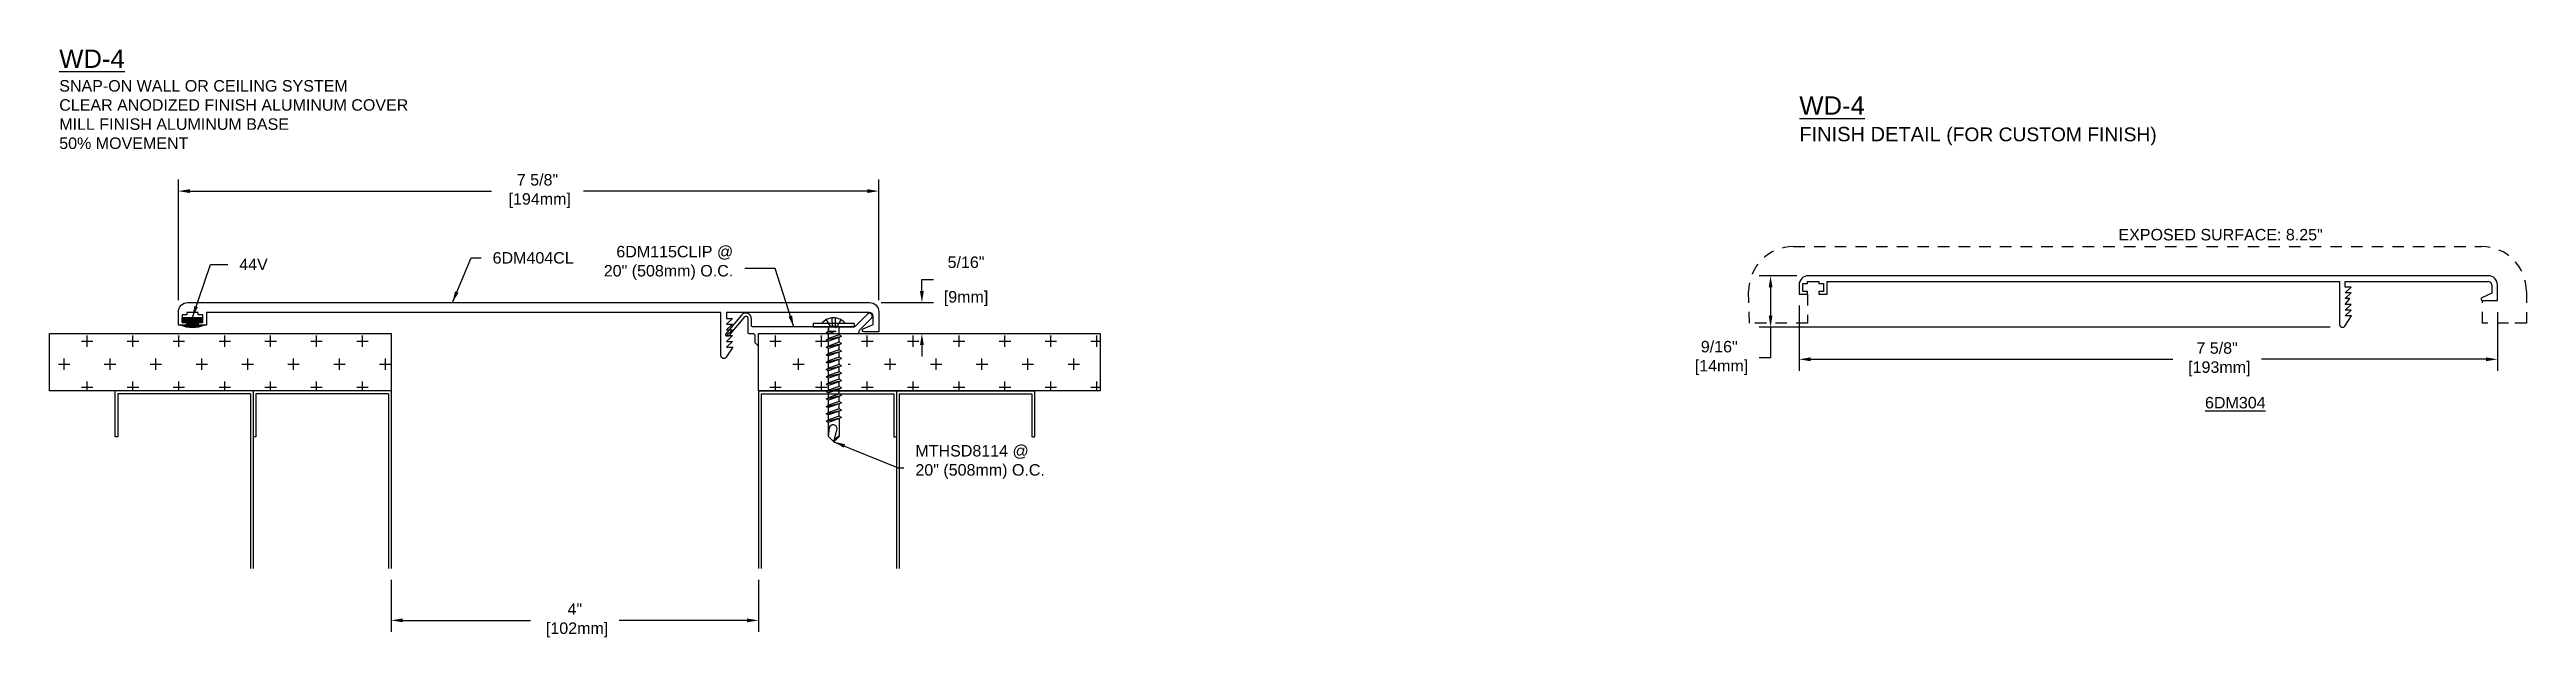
# Model space of a CAD drawing. Header units: inches. Extents: x -0.8 to 26.1, y 0.8 to 7.2.
import ezdxf

# ---------------------------------------------------------------- set-up
doc = ezdxf.new("R2010")
doc.units = ezdxf.units.IN
doc.header["$MEASUREMENT"] = 0
doc.linetypes.add('DASHED2', pattern=[0.375, 0.25, -0.125])
doc.linetypes.add('HIDDEN2', pattern=[0.1875, 0.125, -0.0625])
for name, color, linetype in [('Anchors', 4, 'Continuous'), ('Conditions', 1, 'Continuous'), ('Dimensions', 3, 'Continuous'), ('Fillers', 2, 'Continuous'), ('Metals', 7, 'Continuous'), ('Text', 2, 'Continuous')]:
    doc.layers.add(name, color=color, linetype=linetype)
doc.styles.add('arial', font='arial.ttf')
doc.dimstyles.new('ARIAL', dxfattribs={"dimtxt": 0.125, "dimasz": 0.125, "dimexe": 0.125, "dimexo": 0.125, "dimgap": 0.125, "dimtad": 0, "dimtih": 1, "dimtoh": 1, "dimdec": 4, "dimzin": 0, "dimdsep": 46, "dimlunit": 4, "dimtxsty": 'arial', "dimcen": 0.09, "dimadec": 0, "dimazin": 0, "dimtfac": 1, "dimtdec": 4, "dimtofl": 0, "dimtmove": 0, "dimatfit": 3, "dimfxl": 0, "dimfrac": 2, "dimtolj": 1, "dimtzin": 0, "dimarcsym": 0})

# ---------------------------------------------------------------- blocks, each defined once
blk = doc.blocks.new('44v')
blk.add_hatch(color=256).paths.add_polyline_path([(0.11, 0), (-0.11, 0), (-0.11, -0.053), (-0.06, -0.053), (-0.06, -0.086), (-0.13, -0.086, 0.199136), (0.131, -0.086), (0.061, -0.086), (0.061, -0.054), (0.11, -0.054)])
blk.add_lwpolyline([(-0.13, -0.086), (-0.06, -0.086), (-0.06, -0.053), (-0.11, -0.053), (-0.11, 0), (0.11, 0), (0.11, -0.054), (0.061, -0.054), (0.061, -0.086), (0.131, -0.086, -0.199136)], format="xyb", close=True)
blk = doc.blocks.new('*D2')
at = {"layer": 'Defpoints', "color": 0}
for p in [(8.088, 4.421), (8.658, 4.421), (8.285, 4.083)]:
    blk.add_point(p, dxfattribs=at)
at = {"layer": 'Dimensions', "color": 0, "lineweight": -2}
for p, q in [((8.658, 4.546), (8.658, 4.671)), ((8.658, 4.671), (8.783, 4.671)), ((8.213, 4.421), (8.783, 4.421)), ((8.41, 4.083), (8.783, 4.083)), ((8.658, 3.958), (8.658, 3.833))]:
    blk.add_line(p, q, dxfattribs=at)
at = {"layer": 'Dimensions', "color": 0}
for points in [[(8.637, 4.546), (8.679, 4.546), (8.658, 4.421)], [(8.637, 3.958), (8.679, 3.958), (8.658, 4.083)]]:
    blk.add_solid(points, dxfattribs=at)
at = {"layer": 'Dimensions', "color": 0, "char_height": 0.125, "attachment_point": 5, "style": 'arial'}
for s, insert in [('\\A1;5/16"', (9.139, 4.86)), ('\\A1;[9mm]', (9.139, 4.465))]:
    blk.add_mtext(s, dxfattribs=dict(at, insert=insert))
blk = doc.blocks.new('*D3')
at = {"layer": 'Defpoints', "color": 0}
for p in [(2.877, 1.524), (6.877, 1.524), (6.877, 0.958)]:
    blk.add_point(p, dxfattribs=at)
at = {"layer": 'Dimensions', "color": 0, "lineweight": -2}
for p, q in [((2.877, 1.399), (2.877, 0.833)), ((6.877, 1.399), (6.877, 0.833)), ((3.002, 0.958), (4.393, 0.958)), ((6.752, 0.958), (5.36, 0.958))]:
    blk.add_line(p, q, dxfattribs=at)
at = {"layer": 'Dimensions', "color": 0}
for points in [[(3.002, 0.979), (3.002, 0.937), (2.877, 0.958)], [(6.752, 0.979), (6.752, 0.937), (6.877, 0.958)]]:
    blk.add_solid(points, dxfattribs=at)
at = {"layer": 'Dimensions', "color": 0, "insert": (4.877, 0.958), "char_height": 0.125, "attachment_point": 5, "style": 'arial'}
blk.add_mtext('\\A1;4"\\P [102mm]', dxfattribs=at)
blk = doc.blocks.new('*D4')
at = {"layer": 'Defpoints', "color": 0}
for p in [(8.188, 5.636), (0.558, 4.321), (8.188, 4.321)]:
    blk.add_point(p, dxfattribs=at)
at = {"layer": 'Dimensions', "color": 0, "lineweight": -2}
for p, q in [((0.558, 4.446), (0.558, 5.761)), ((8.188, 4.446), (8.188, 5.761)), ((0.683, 5.636), (3.968, 5.636)), ((8.063, 5.636), (4.971, 5.636))]:
    blk.add_line(p, q, dxfattribs=at)
at = {"layer": 'Dimensions', "color": 0}
for points in [[(0.683, 5.657), (0.683, 5.615), (0.558, 5.636)], [(8.063, 5.657), (8.063, 5.615), (8.188, 5.636)]]:
    blk.add_solid(points, dxfattribs=at)
at = {"layer": 'Dimensions', "color": 0, "insert": (4.47, 5.636), "char_height": 0.125, "attachment_point": 5, "style": 'arial'}
blk.add_mtext('\\A1;7 5/8"\\P [194mm]', dxfattribs=at)
blk = doc.blocks.new('conditions')
at = {"layer": 'Conditions'}
for p, q in [((2.877, 3.458), (-0.133, 3.458)), ((-0.133, 3.458), (-0.133, 2.958)), ((-0.103, 3.428), (-0.103, 2.958)), ((1.342, 3.428), (-0.103, 3.428)), ((1.342, 3.428), (1.342, 1.524)), ((1.372, 3.458), (1.372, 1.524)), ((1.372, 3.458), (1.372, 1.524)), ((2.847, 3.428), (1.402, 3.428)), ((1.402, 3.428), (1.402, 2.958)), ((2.847, 3.428), (2.847, 1.524)), ((2.877, 3.459), (2.877, 1.524)), ((-0.103, 2.958), (-0.133, 2.958)), ((1.402, 2.958), (1.372, 2.958))]:
    blk.add_line(p, q, dxfattribs=at)
blk = doc.blocks.new('6DM115')
at = {"linetype": 'Continuous'}
blk.add_lwpolyline([(-0.04, -0.089, 0.198912), (-0.036, -0.099), (-0.01, -0.125), (0, -0.125), (0, -0.015, -0.414214), (0.015, 0), (1.081, 0, 0.414214), (1.096, 0.015), (1.096, 0.025, -0.198912), (1.1, 0.036), (1.233, 0.168, 0.414214), (1.233, 0.212, 0.414214), (1.189, 0.212), (1.053, 0.076, -0.198912), (1.043, 0.072), (0.85, 0.072), (0.84, 0.062), (0.83, 0.072), (-0.06, 0.072, -0.414214), (-0.075, 0.087), (-0.075, 0.162, 0.700208), (-0.184, 0.202), (-0.355, -0.001, 0.63707), (-0.344, -0.026), (-0.33, -0.026, 0.221695), (-0.319, -0.02), (-0.149, 0.183, -0.700208), (-0.115, 0.171), (-0.115, 0.015, 0.414214), (-0.1, 0), (-0.055, 0, -0.414214), (-0.04, -0.015)], format="xyb", close=True, dxfattribs=at)
blk = doc.blocks.new('6DM404')
blk.add_lwpolyline([(-7.415, 0.208), (-7.54, 0.208), (-7.54, 0.185), (-7.59, 0.185), (-7.59, 0.1), (-7.54, 0.1), (-7.54, 0.07), (-7.63, 0.07), (-7.63, 0.217, -0.414214), (-7.53, 0.317), (-0.1, 0.317, -0.414214), (0, 0.217), (0, 0), (-0.162, 0, -0.803487), (-0.169, 0.031), (-0.062, 0.08), (-0.062, 0.17, 0.414214), (-0.1, 0.208), (-1.658, 0.208), (-1.658, 0.145), (-1.595, 0.145), (-1.658, 0.083), (-1.595, 0.083), (-1.658, 0.02), (-1.595, 0.02), (-1.658, -0.042), (-1.595, -0.042), (-1.658, -0.105), (-1.595, -0.105), (-1.658, -0.167), (-1.59, -0.167), (-1.663, -0.278, -0.745241), (-1.72, -0.261), (-1.72, 0.208), (-7.325, 0.208), (-7.325, 0.07), (-7.415, 0.07), (-7.415, 0.1), (-7.365, 0.1), (-7.365, 0.185), (-7.415, 0.185)], format="xyb", close=True)
blk = doc.blocks.new('MTHSD8114')
for p, q in [((0.224, 0.038), (-0.224, 0.038)), ((-0.224, 0.038), (-0.224, 0)), ((-0.224, 0), (0.224, 0)), ((-0.056, 0), (0.056, 0)), ((0.06, -0.087), (0.06, 0)), ((0.224, 0.038), (0.224, 0)), ((-0.081, -0.061), (-0.024, -0.047)), ((-0.081, -0.061), (-0.056, -0.047)), ((-0.081, -0.061), (-0.056, -0.074)), ((-0.081, -0.141), (0.085, -0.101)), ((-0.081, -0.141), (-0.056, -0.127)), ((-0.081, -0.141), (-0.056, -0.155)), ((-0.081, -0.221), (0.085, -0.181)), ((-0.081, -0.221), (-0.056, -0.208)), ((-0.081, -0.221), (-0.056, -0.235)), ((-0.081, -0.302), (0.085, -0.262)), ((-0.056, -0.047), (-0.056, 0)), ((-0.056, 0), (-0.056, -0.047)), ((0.024, -0.047), (-0.056, -0.074)), ((-0.056, -0.047), (0.024, -0.047)), ((-0.056, -0.127), (-0.056, -0.074)), ((0.06, -0.087), (-0.056, -0.127)), ((0.06, -0.115), (-0.056, -0.155)), ((-0.056, -0.208), (-0.056, -0.155)), ((0.06, -0.167), (-0.056, -0.208)), ((0.06, -0.195), (-0.056, -0.235)), ((-0.056, -0.288), (-0.056, -0.235)), ((0.06, -0.248), (-0.056, -0.288)), ((0.085, -0.101), (0.06, -0.087)), ((0.085, -0.101), (0.06, -0.115)), ((0.06, -0.167), (0.06, -0.115)), ((0.085, -0.181), (0.06, -0.167)), ((0.085, -0.181), (0.06, -0.195)), ((0.06, -0.248), (0.06, -0.195)), ((0.085, -0.262), (0.06, -0.248)), ((0.085, -0.262), (0.06, -0.276)), ((-0.081, -0.302), (-0.056, -0.288)), ((-0.081, -0.302), (-0.056, -0.316)), ((-0.081, -0.382), (0.085, -0.342)), ((-0.081, -0.382), (-0.056, -0.368)), ((-0.081, -0.382), (-0.056, -0.396)), ((-0.081, -0.463), (0.085, -0.422)), ((-0.081, -0.463), (-0.056, -0.449)), ((-0.081, -0.463), (-0.056, -0.477)), ((-0.081, -0.543), (0.085, -0.503)), ((-0.081, -0.543), (-0.056, -0.529)), ((0.06, -0.276), (-0.056, -0.316)), ((-0.056, -0.368), (-0.056, -0.316)), ((0.06, -0.328), (-0.056, -0.368)), ((0.06, -0.356), (-0.056, -0.396)), ((-0.056, -0.449), (-0.056, -0.396)), ((0.06, -0.409), (-0.056, -0.449)), ((0.06, -0.436), (-0.056, -0.477)), ((-0.056, -0.529), (-0.056, -0.477)), ((0.06, -0.489), (-0.056, -0.529)), ((0.06, -0.517), (-0.056, -0.557)), ((0.06, -0.328), (0.06, -0.276)), ((0.085, -0.342), (0.06, -0.328)), ((0.085, -0.342), (0.06, -0.356)), ((0.06, -0.409), (0.06, -0.356)), ((0.085, -0.422), (0.06, -0.409)), ((0.085, -0.422), (0.06, -0.436)), ((0.06, -0.489), (0.06, -0.436)), ((0.085, -0.503), (0.06, -0.489)), ((0.085, -0.503), (0.06, -0.517)), ((0.06, -0.569), (0.06, -0.517)), ((-0.081, -0.543), (-0.056, -0.557)), ((-0.081, -0.624), (0.085, -0.583)), ((-0.081, -0.624), (-0.056, -0.61)), ((-0.081, -0.624), (-0.056, -0.637)), ((-0.081, -0.704), (0.085, -0.664)), ((-0.081, -0.704), (-0.056, -0.69)), ((-0.081, -0.704), (-0.056, -0.718)), ((-0.081, -0.784), (0.085, -0.744)), ((-0.081, -0.784), (-0.056, -0.771)), ((-0.081, -0.784), (-0.056, -0.798)), ((-0.056, -0.61), (-0.056, -0.557)), ((0.06, -0.569), (-0.056, -0.61)), ((0.06, -0.597), (-0.056, -0.637)), ((-0.056, -0.69), (-0.056, -0.637)), ((0.06, -0.65), (-0.056, -0.69)), ((0.06, -0.678), (-0.056, -0.718)), ((-0.056, -0.771), (-0.056, -0.718)), ((0.06, -0.73), (-0.056, -0.771)), ((0.06, -0.758), (-0.056, -0.798)), ((-0.056, -0.851), (-0.056, -0.798)), ((0.085, -0.583), (0.06, -0.569)), ((0.085, -0.583), (0.06, -0.597)), ((0.06, -0.65), (0.06, -0.597)), ((0.085, -0.664), (0.06, -0.65)), ((0.085, -0.664), (0.06, -0.678)), ((0.06, -0.73), (0.06, -0.678)), ((0.085, -0.744), (0.06, -0.73)), ((0.085, -0.744), (0.06, -0.758)), ((0.06, -0.811), (0.06, -0.758)), ((-0.081, -0.865), (0.085, -0.825)), ((-0.081, -0.865), (-0.056, -0.851)), ((-0.081, -0.865), (-0.056, -0.879)), ((-0.081, -0.945), (0.085, -0.905)), ((-0.081, -0.945), (-0.056, -0.931)), ((-0.081, -0.945), (-0.056, -0.959)), ((-0.081, -1.026), (0.085, -0.985)), ((-0.081, -1.026), (-0.056, -1.012)), ((-0.081, -1.026), (-0.056, -1.04)), ((0.06, -0.811), (-0.056, -0.851)), ((0.06, -0.839), (-0.056, -0.879)), ((-0.056, -0.931), (-0.056, -0.879)), ((0.06, -0.891), (-0.056, -0.931)), ((0.06, -0.919), (-0.056, -0.959)), ((-0.056, -1.012), (-0.056, -0.959)), ((0.06, -0.972), (-0.056, -1.012)), ((0.06, -0.999), (-0.056, -1.04)), ((-0.056, -1.192), (-0.056, -1.04)), ((0.085, -0.825), (0.06, -0.811)), ((0.085, -0.825), (0.06, -0.839)), ((0.06, -0.891), (0.06, -0.839)), ((0.085, -0.905), (0.06, -0.891)), ((0.085, -0.905), (0.06, -0.919)), ((0.06, -0.972), (0.06, -0.919)), ((0.085, -0.985), (0.06, -0.972)), ((0.085, -0.985), (0.06, -0.999)), ((0.06, -0.999), (0.06, -1.192)), ((-0.056, -1.192), (-0.046, -1.097)), ((0.002, -1.25), (-0.056, -1.192)), ((0.002, -1.25), (0.039, -1.111)), ((0.002, -1.25), (0.06, -1.192))]:
    blk.add_line(p, q)
at = {"linetype": 'HIDDEN2'}
for p, q in [((-0.081, 0.079), (-0.038, 0.006)), ((0.038, 0.006), (-0.038, 0.006)), ((-0.019, 0.099), (-0.016, 0.006)), ((0.019, 0.099), (0.016, 0.006)), ((0.081, 0.079), (0.038, 0.006))]:
    blk.add_line(p, q, dxfattribs=at)
for centre, radius, start, end in [((0, -0.066), 0.166, 38.5375, 141.4625), ((-0.005, -1.11), 0.0433, 358.315, 162.8045), ((0.089, -1.279), 0.0922, 108.6241, 161.3759)]:
    blk.add_arc(centre, radius, start, end)
blk.add_point((0.204, 0.038))
blk = doc.blocks.new('*D17')
at = {"layer": 'Defpoints', "color": 0}
for p in [(17.904, 4.713), (18.315, 4.713), (24.125, 4.153)]:
    blk.add_point(p, dxfattribs=at)
at = {"layer": 'Dimensions', "color": 0, "lineweight": -2}
for p, q in [((18.19, 4.713), (17.779, 4.713)), ((17.904, 4.588), (17.904, 4.278)), ((24, 4.153), (17.779, 4.153)), ((17.904, 4.153), (17.904, 3.818)), ((17.904, 3.818), (17.779, 3.818))]:
    blk.add_line(p, q, dxfattribs=at)
at = {"layer": 'Dimensions', "color": 0}
for points in [[(17.884, 4.588), (17.925, 4.588), (17.904, 4.713)], [(17.884, 4.278), (17.925, 4.278), (17.904, 4.153)]]:
    blk.add_solid(points, dxfattribs=at)
at = {"layer": 'Dimensions', "color": 0, "insert": (17.345, 3.818), "char_height": 0.125, "attachment_point": 5, "style": 'arial'}
blk.add_mtext('\\A1;9/16"\\P [14mm]', dxfattribs=at)
blk = doc.blocks.new('*D18')
at = {"layer": 'Defpoints', "color": 0}
for p in [(18.215, 4.513), (25.823, 4.443), (18.215, 3.803)]:
    blk.add_point(p, dxfattribs=at)
at = {"layer": 'Dimensions', "color": 0, "lineweight": -2}
for p, q in [((18.215, 4.388), (18.215, 3.678)), ((25.823, 4.318), (25.823, 3.678)), ((18.34, 3.803), (22.286, 3.803)), ((25.698, 3.803), (23.252, 3.803))]:
    blk.add_line(p, q, dxfattribs=at)
at = {"layer": 'Dimensions', "color": 0}
for points in [[(18.34, 3.824), (18.34, 3.782), (18.215, 3.803)], [(25.698, 3.824), (25.698, 3.782), (25.823, 3.803)]]:
    blk.add_solid(points, dxfattribs=at)
at = {"layer": 'Dimensions', "color": 0, "insert": (22.769, 3.803), "char_height": 0.125, "attachment_point": 5, "style": 'arial'}
blk.add_mtext('\\A1;7 5/8"\\P [193mm]', dxfattribs=at)

msp = doc.modelspace()

# ---------------------------------------------------------------- hatches: boundary and pattern name
at = {"layer": 'Conditions'}
h = msp.add_hatch(dxfattribs=at)
h.set_pattern_fill('CROSS', color=256, style=0)
h.paths.add_polyline_path([(-0.84617, 4.08336), (-0.84617, 3.45853), (2.87671, 3.45853), (2.87671, 4.08336)])
h = msp.add_hatch(dxfattribs=at)
h.set_pattern_fill('CROSS', color=256, style=0)
h.paths.add_polyline_path([(6.87671, 4.08319), (6.87671, 3.45836), (7.72898, 3.45836), (7.72898, 3.51189), (7.70576, 3.52475), (7.72898, 3.5376), (7.72898, 3.59523), (7.70576, 3.60808), (7.72898, 3.62093), (7.72898, 3.67856), (7.70576, 3.69141), (7.72898, 3.70427), (7.72898, 3.76189), (7.70576, 3.77475), (7.72898, 3.7876), (7.72898, 3.84523), (7.70576, 3.85808), (7.72898, 3.87093), (7.72898, 3.92856), (7.70576, 3.94141), (7.72898, 3.95427), (7.72898, 4.01189), (7.70576, 4.02475), (7.72898, 4.0376), (7.72898, 4.08081), (7.72768, 4.08319)])
h = msp.add_hatch(dxfattribs=at)
h.set_pattern_fill('CROSS', color=256, style=0)
h.paths.add_polyline_path([(7.85862, 4.08319), (7.8545, 4.08176), (7.85398, 4.08081), (7.85398, 4.07958), (7.87776, 4.06641), (7.85398, 4.05325), (7.85398, 3.99624), (7.87776, 3.98308), (7.85398, 3.96992), (7.85398, 3.91291), (7.87776, 3.89975), (7.85398, 3.88658), (7.85398, 3.82958), (7.87776, 3.81641), (7.85398, 3.80325), (7.85398, 3.74624), (7.87776, 3.73308), (7.85398, 3.71992), (7.85398, 3.66291), (7.87776, 3.64975), (7.85398, 3.63658), (7.85398, 3.57958), (7.87776, 3.56641), (7.85398, 3.55325), (7.85398, 3.49624), (7.87776, 3.48308), (7.85398, 3.46992), (7.85398, 3.45836), (10.59958, 3.45836), (10.59958, 4.08319)])

# ---------------------------------------------------------------- linework, layer by layer
for p, q in [((18.25503, 4.62842), (18.30503, 4.62842)), ((18.25503, 4.54342), (18.25503, 4.62842)), ((18.30503, 4.65142), (18.43003, 4.65142)), ((18.30503, 4.62842), (18.30503, 4.65142)), ((18.43003, 4.65142), (18.43003, 4.62842)), ((18.43003, 4.62842), (18.48003, 4.62842)), ((18.48003, 4.62842), (18.48003, 4.54342)), ((18.52003, 4.65142), (24.10303, 4.65142)), ((18.52003, 4.51342), (18.52003, 4.65142)), ((24.10303, 4.65142), (24.10303, 4.18267)), ((24.16503, 4.58892), (24.16503, 4.65142)), ((24.16503, 4.65142), (25.72303, 4.65142)), ((24.16503, 4.52642), (24.22803, 4.58892)), ((24.22803, 4.58892), (24.16503, 4.58892)), ((25.76103, 4.61342), (25.76103, 4.52342)), ((18.30503, 4.54342), (18.25503, 4.54342)), ((18.30503, 4.51342), (18.30503, 4.54342)), ((18.48003, 4.54342), (18.43003, 4.54342)), ((18.43003, 4.54342), (18.43003, 4.51342)), ((18.43003, 4.51342), (18.52003, 4.51342)), ((24.16503, 4.46392), (24.22803, 4.52642)), ((24.22803, 4.52642), (24.16503, 4.52642)), ((24.21672, 4.46392), (24.16503, 4.46392)), ((24.16503, 4.40142), (24.21672, 4.46392)), ((24.22803, 4.40142), (24.16503, 4.40142)), ((24.16503, 4.33892), (24.22803, 4.40142)), ((24.16503, 4.27642), (24.22803, 4.33892)), ((24.22803, 4.33892), (24.16503, 4.33892)), ((25.76103, 4.52342), (25.6543, 4.47394)), ((24.16042, 4.16555), (24.23303, 4.27642)), ((24.23303, 4.27642), (24.16503, 4.27642))]:
    msp.add_line(p, q)
msp.add_lwpolyline([(25.66103, 4.44342), (25.82303, 4.44342), (25.82303, 4.61342, 0.41421356), (25.72303, 4.71342), (18.31503, 4.71342, 0.41421356), (18.21503, 4.61342), (18.21503, 4.51342), (18.30503, 4.51342)], format="xyb")
for centre, radius, start, end in [((25.72303, 4.61342), 0.038, 0, 90), ((25.66103, 4.45942), 0.016, 114.874303, 270), ((24.13428, 4.18267), 0.03125, 180, 326.779929)]:
    msp.add_arc(centre, radius, start, end)
for points in [[(-0.84617, 4.08336), (2.87671, 4.08336), (2.87671, 3.45853), (-0.84617, 3.45853)], [(6.87671, 3.45836), (6.87671, 4.08319), (10.59958, 4.08319), (10.59958, 3.45836)]]:
    msp.add_lwpolyline(points, close=True, dxfattribs=at)
at = {"layer": 'Metals', "linetype": 'DASHED2', "ltscale": 0.5}
msp.add_lwpolyline([(18.30717, 4.51342), (18.30717, 4.19503), (17.85891, 4.19503), (17.67268, 4.19503), (17.66479, 4.54342, -0.41421356), (18.15303, 5.03166), (25.65103, 5.03166, -0.41421356), (26.13926, 4.54342), (26.13926, 4.19503), (25.94515, 4.19503), (25.66103, 4.19503), (25.66103, 4.44342)], format="xyb", dxfattribs=at)

# ---------------------------------------------------------------- block references
msp.add_blockref('6DM404', (8.18796, 4.10354))
at = {"layer": 'Anchors'}
msp.add_blockref('MTHSD8114', (7.69556, 4.15519), dxfattribs=at)
at = {"layer": 'Dimensions'}
msp.add_blockref('conditions', (0, 0), dxfattribs=at)
at = {"layer": 'Dimensions', "xscale": -1}
msp.add_blockref('conditions', (9.75341, 0), dxfattribs=at)
at = {"layer": 'Fillers'}
msp.add_blockref('44v', (0.71046, 4.25968), dxfattribs=at)
at = {"layer": 'Metals'}
msp.add_blockref('6DM115', (6.87671, 4.08319), dxfattribs=at)

# ---------------------------------------------------------------- texts
at = {"layer": 'Text', "char_height": 0.2, "attachment_point": 1, "style": 'arial'}
for s, insert, width in [('{\\LWD-4\\P\\H0.625x;\\lSNAP-ON WALL OR CEILING SYSTEM\\PCLEAR ANODIZED FINISH ALUMINUM COVER\\PMILL FINISH ALUMINUM BASE\\P50% MOVEMENT}', (-0.74051, 7.17888), 3.9691), ('{\\LWD-4\\P\\H0.78125x;\\lFINISH DETAIL \\H0.96x;(FOR CUSTOM FINISH)}', (18.21743, 6.66886), 5)]:
    msp.add_mtext(s, dxfattribs=dict(at, insert=insert, width=width))
at = {"layer": 'Text', "char_height": 0.125, "style": 'arial'}
for s, insert, attachment_point in [('EXPOSED SURFACE: 8.25"', (22.80724, 5.16037), 5), ('\\A1;44V', (1.22047, 4.89971), 1), ('6DM404CL', (3.98131, 4.97103), 1), ('6DM115CLIP @\\P20" (508mm) O.C.', (6.60273, 4.85342), 6), ('{\\L6DM304 }', (22.63723, 3.39295), 1), ('MTHSD8114 @\\P20" (508mm) O.C.', (8.58725, 2.68315), 4)]:
    msp.add_mtext(s, dxfattribs=dict(at, insert=insert, attachment_point=attachment_point))

# ---------------------------------------------------------------- dimensions: what is measured, and where the dimension line sits
at = {"layer": 'Dimensions'}
for base, p1, p2, picture, middle in [((8.18796, 5.63625), (0.55796, 4.32054), (8.18796, 4.32054), '*D4', (4.46965, 5.63625)), ((6.87671, 0.95789), (2.87671, 1.52405), (6.87671, 1.52405), '*D3', (4.87671, 0.95789))]:
    dim = msp.add_linear_dim(base=base, p1=p1, p2=p2, dimstyle='ARIAL', override={"dimpost": '\\X'}, dxfattribs=at)
    dim.commit()
    dim.dimension.update_dxf_attribs({"geometry": picture, "text_midpoint": middle, "dimtype": 160})
dim = msp.add_linear_dim(base=(8.657847, 4.420535), p1=(8.284628, 4.083186), p2=(8.087965, 4.420535), angle=90, dimstyle='ARIAL', override={"dimpost": '\\X'}, dxfattribs=at)
dim.commit()
dim.dimension.update_dxf_attribs({"geometry": '*D2', "text_midpoint": (9.13879, 4.670535)})
for base, p1, p2, angle, picture, middle in [((17.90441, 4.71342), (24.12534, 4.15273), (18.31503, 4.71342), 90, '*D17', (17.34472, 3.81817)), ((18.21503, 3.80281), (25.82303, 4.44342), (18.21503, 4.51342), 180, '*D18', (22.76903, 3.80281))]:
    dim = msp.add_linear_dim(base=base, p1=p1, p2=p2, angle=angle, dimstyle='ARIAL', override={"dimpost": '\\X'}, dxfattribs=at)
    dim.commit()
    dim.dimension.update_dxf_attribs({"geometry": picture, "text_midpoint": middle, "dimtype": 160})

# ---------------------------------------------------------------- leaders
at = {"layer": 'Text', "annotation_type": 0, "has_hookline": 1}
for points, hookline_direction, text_width in [([(3.54242, 4.42054), (3.74563, 4.90853), (3.85631, 4.90853)], 0, 0.87048), ([(0.71046, 4.25968), (0.90569, 4.83721), (1.09547, 4.83721)], 0, 0.30713), ([(7.26171, 4.15519), (7.06018, 4.79092), (6.72773, 4.79092)], 1, 1.39052)]:
    msp.add_leader(points, dimstyle='ARIAL', dxfattribs=dict(at, hookline_direction=hookline_direction, text_width=text_width))
at = {"layer": 'Text'}
msp.add_leader([(7.69758, 2.90519), (8.39975, 2.62065), (8.46225, 2.62065)], dimstyle='ARIAL', dxfattribs=at)

doc.saveas('drawing.dxf')
